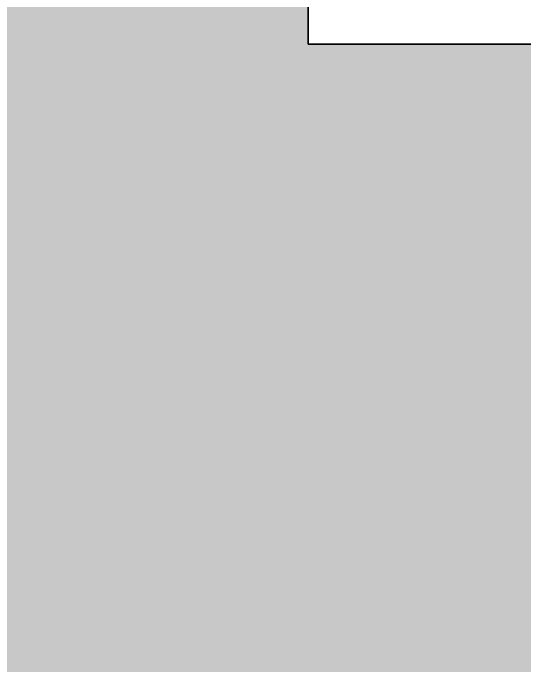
# Model space of a CAD drawing. Header units: millimetres. Extents: x -48614 to 110435, y -11020 to 74943.
# Drawn here: x -6348 to -5446, y 51887 to 53036 of the extents above; entities that cross this region are included whole.
import ezdxf

# ---------------------------------------------------------------- set-up
doc = ezdxf.new("R2010")
doc.units = ezdxf.units.MM
for name, color, linetype in [('COLUMNS_P5', 5, 'Continuous'), ('GROS$', 1, 'Continuous'), ('HL-TMP', 7, 'Continuous'), ('RM$', 5, 'Continuous')]:
    doc.layers.add(name, color=color, linetype=linetype)

msp = doc.modelspace()

# ---------------------------------------------------------------- hatches: boundary and pattern name
at = {"layer": 'HL-TMP', "true_color": 0xcccc20}
msp.add_hatch(color=52, dxfattribs=at).paths.add_polyline_path([(-4627.7, 52980.8), (-5827.7, 52980.8), (-5827.7, 53470.8), (-8327.7, 53470.8), (-8327.7, 54835.8), (-8327.7, 57580.8), (-8727.7, 57580.8), (-8727.7, 57670.8), (-9627.7, 57670.8), (-9627.7, 56530.3), (-9627.7, 53580.8), (-9427.7, 53580.8), (-9427.7, 53470.8), (-11582.7, 53470.8), (-11582.7, 57580.8), (-14627.7, 57580.8), (-14627.7, 53580.8), (-14227.7, 53580.8), (-14227.7, 52980.8), (-14627.7, 52980.8), (-14627.7, 47580.8), (-14227.7, 47580.8), (-14227.7, 46980.8), (-14677.7, 46980.8), (-14677.7, 41680.8), (-14327.7, 41680.8), (-14327.7, 41130.8), (-11582.7, 41130.8), (-11582.7, 44390.8), (-10762.7, 44390.8), (-4627.7, 44390.8), (-4627.7, 47581.1), (-5227.7, 47581.1), (-5227.7, 46980.8), (-5827.7, 46980.8), (-5827.7, 47581.1), (-4627.7, 47581.1)], flags=16)

# ---------------------------------------------------------------- linework, layer by layer
at = {"layer": 'COLUMNS_P5', "linetype": 'Continuous', "lineweight": -3}
msp.add_lwpolyline([(-5227.7, 52980.8), (-5827.7, 52980.8), (-5827.7, 53580.8), (-5227.7, 53580.8)], close=True, dxfattribs=at)
at = {"layer": 'GROS$'}
msp.add_lwpolyline([(-5827.7, 53470.8), (-5827.7, 52980.8), (-4627.7, 52980.8), (-4627.7, 47580.8), (-5827.7, 47580.8), (-5827.7, 46980.8), (-5227.7, 46980.8), (-5227.7, 47580.8), (-4627.7, 47580.8), (-4627.7, 44390.8)], dxfattribs=at)
at = {"layer": 'RM$'}
msp.add_lwpolyline([(-14227.7, 53580.8), (-14227.7, 52980.8), (-14627.7, 52980.8), (-14627.7, 47580.8), (-14227.7, 47580.8), (-14227.7, 46980.8), (-14677.7, 46980.8), (-14677.7, 41680.8), (-14327.7, 41680.8), (-14327.7, 41130.8), (-11582.7, 41130.8), (-11582.7, 44390.8), (-10762.7, 44390.8), (-4627.7, 44390.8), (-4627.7, 47581.1), (-5227.7, 47581.1), (-5227.7, 46980.8), (-5827.7, 46980.8), (-5827.7, 47581.1), (-4627.7, 47581.1), (-4627.7, 52980.8), (-5827.7, 52980.8), (-5827.7, 53470.8)], dxfattribs=at)

doc.saveas('drawing.dxf')
